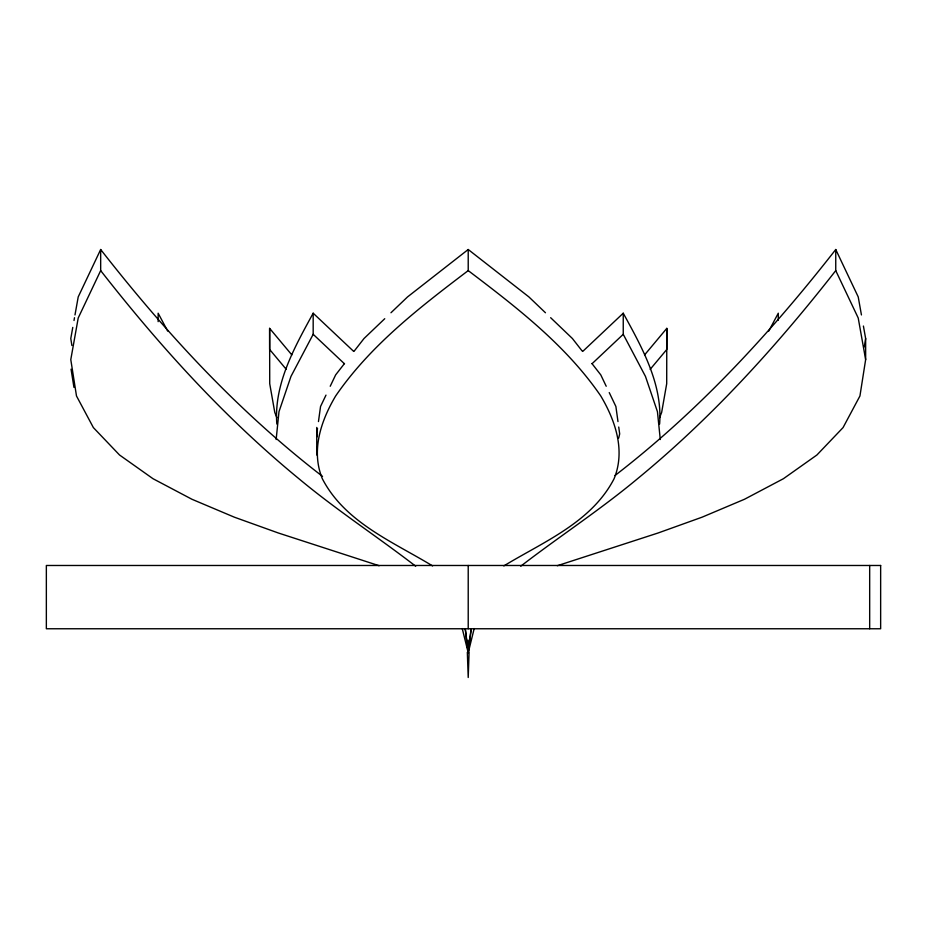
<?xml version="1.0" encoding="UTF-8"?>
<svg xmlns="http://www.w3.org/2000/svg" width="927" height="927" viewBox="0 0 927 927"><rect width="100%" height="100%" fill="white"/><g stroke="black" fill="none" stroke-linecap="round" stroke-linejoin="round"><path stroke-width="1.39" d="M644.613 354.89L666.803 328.367L666.698 383.72L661.658 412.399L659.595 417.683M469.085 652.237L468.216 677.498L467.335 652.237M276.142 439.525L278.992 411.681L290.962 376.42L313.175 334.299L313.175 313.21L353.697 351.414M462.249 628.564L468.216 652.805L471.113 628.703M465.18 628.703L468.216 652.805L471.252 628.703M317.509 428.413L316.756 433.894L317.405 436.687M318.459 421.565L320.545 406.49L325.991 395.111M432.608 565.922C392.735 541.692 344.879 522.353 322.329 478.714C310.823 450.626 320.974 420.731 335.655 395.968C370.476 345.238 419.711 307.393 468.216 270.603L468.216 249.502L407.556 296.907L390.962 312.758M864.323 346.907L865.644 338.517L863.408 326.037M865.644 338.517L865.644 359.606L859.943 395.968L843.06 427.59L816.907 454.995L783.408 478.714L744.497 499.259L702.098 517.173L658.135 532.979L557.289 565.725M72.769 327.416L70.788 338.517L71.889 345.504M74.009 320.487L74.496 317.706M74.994 314.937L78.216 296.907L100.672 249.502C165.898 332.99 238.366 411.623 322.538 476.385M659.607 424.068C662.701 384.045 641.843 347.196 623.245 313.21L582.735 351.414M618.691 438.089L619.676 433.894L618.726 427.046M465.319 628.703L468.216 652.805L474.184 628.564M100.672 249.502L100.672 270.603L78.216 317.996L70.788 359.606L76.489 395.968L93.372 427.59L119.525 454.995L153.013 478.714L191.924 499.259L234.334 517.173L278.297 532.979L379.131 565.725M330.221 386.258L335.655 374.879L344.52 363.511M313.175 313.21C294.589 347.196 273.732 384.045 276.825 424.068M768.761 331.078L778.286 313.21L778.286 320.244M354.265 351.02L364.01 338.517L384.751 318.703M861.438 314.937L858.217 296.907L835.748 249.502C770.812 332.608 698.749 410.939 615.018 475.493M835.748 249.502L835.748 270.603C776.652 346.165 711.82 417.753 637.533 478.714C600.14 509.896 559.282 536.513 520.742 566.2M650.163 369.352L666.803 349.456L666.803 328.367M592.086 363.685L623.245 334.299L623.245 313.21M503.813 565.922C543.697 541.692 591.553 522.353 614.091 478.714C625.609 450.626 615.458 420.731 600.777 395.968C565.957 345.238 516.721 307.393 468.216 270.603M468.216 249.502L528.877 296.907L545.458 312.758M415.678 566.2C377.15 536.513 336.292 509.896 298.9 478.714C224.612 417.753 159.768 346.165 100.672 270.603M313.175 334.299L344.346 363.685M550.65 317.706L572.411 338.517L582.168 351.02M286.269 369.352L269.63 349.456L269.63 328.367L291.82 354.89M591.913 363.511L600.777 374.879L606.212 386.258M167.671 331.078L158.146 313.21L158.146 321.646M623.245 334.299L645.47 376.42L657.44 411.681L660.291 439.525M609.236 392.584L615.887 406.49L617.973 421.565M835.748 270.603L858.217 317.996L865.644 359.606M276.837 417.683L274.774 412.399L269.722 383.72L269.63 328.367M73.94 387.347L71.055 369.178M869.677 565.482L869.677 628.761M468.216 565.482L468.216 628.761M468.216 640.151L468.216 652.805M316.744 427.417L316.756 454.995M880.65 565.482L46.35 565.482L46.35 628.761L880.65 628.761L880.65 565.482"/></g></svg>
